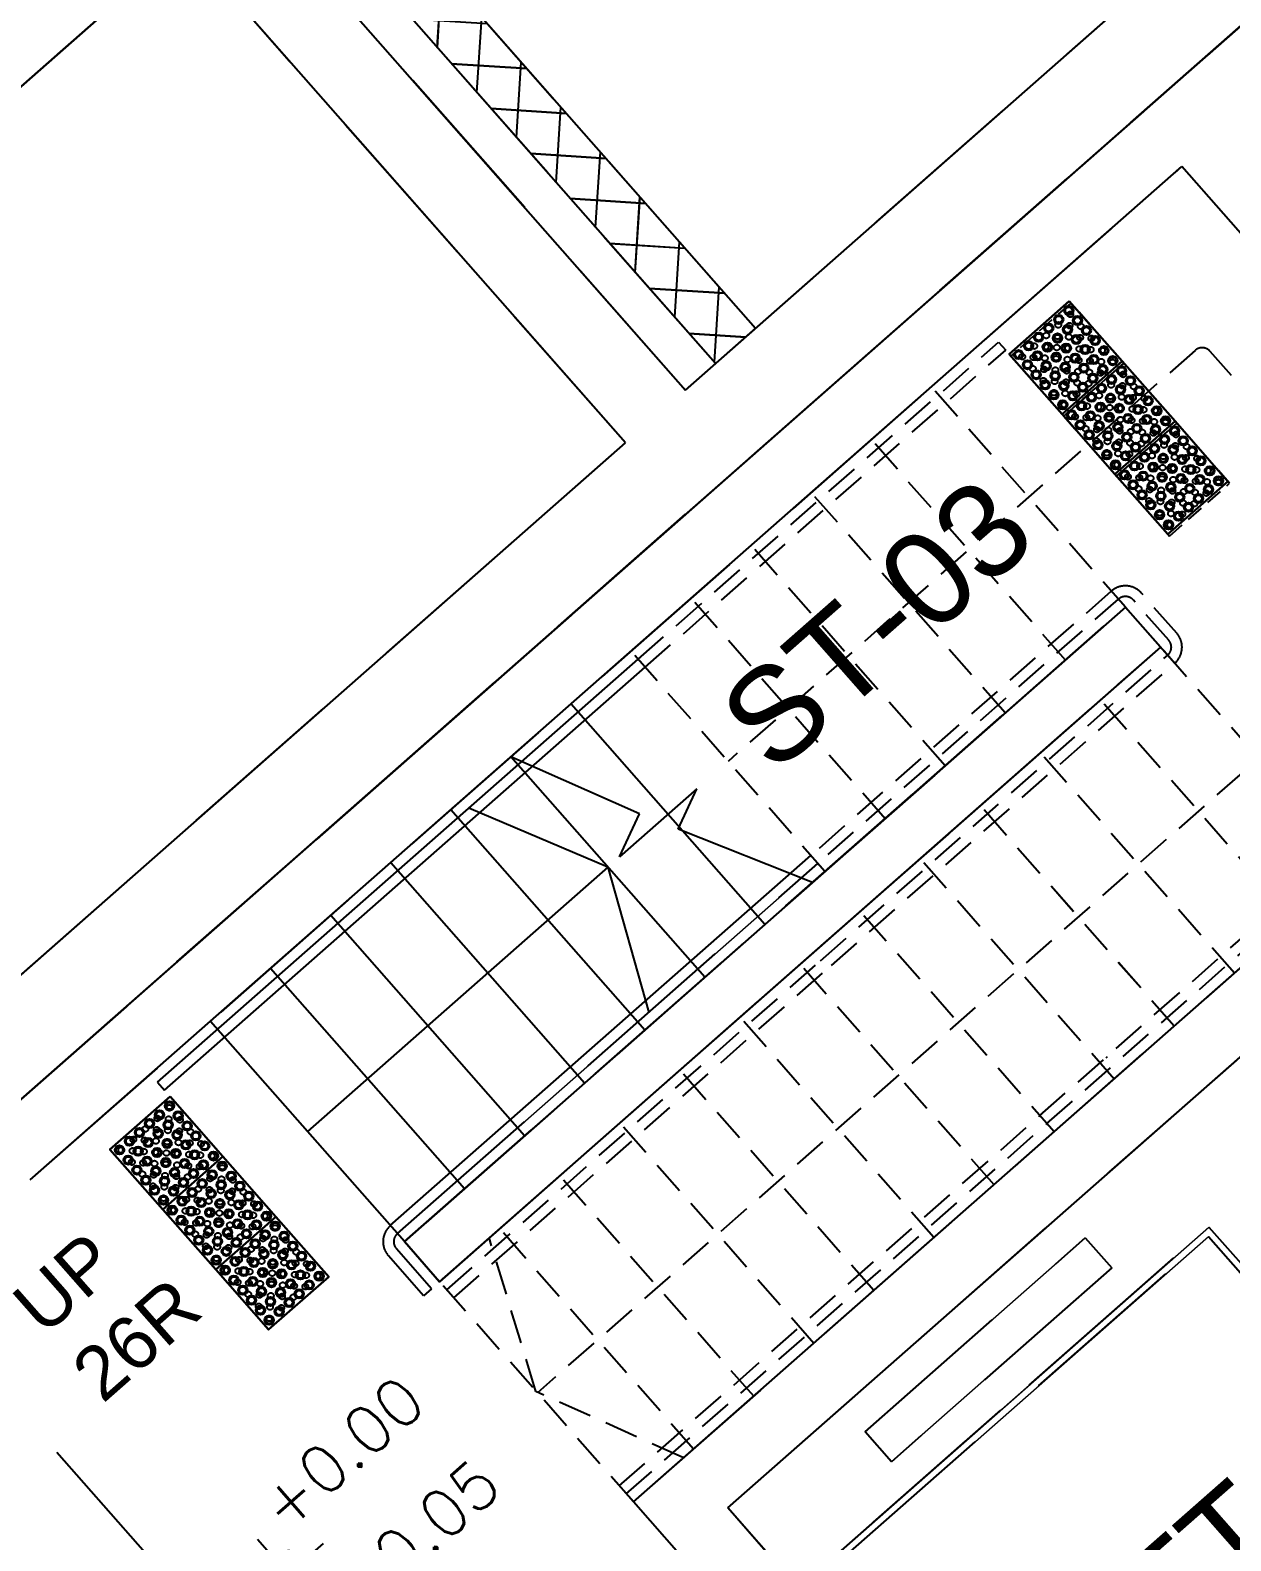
# Model space of a CAD drawing. Header units: millimetres. Extents: x 833946797 to 834440930, y 817746008 to 818399503.
# Drawn here: x 834323628 to 834328128, y 818005238 to 818010900 of the extents above; entities that cross this region are included whole.
import ezdxf

# ---------------------------------------------------------------- set-up
doc = ezdxf.new("R2010")
doc.units = ezdxf.units.MM
doc.header["$LTSCALE"] = 100
for name, pattern in [('DASHDOT2', [12.7, 6.35, -3.175, 0, -3.175]), ('Grid Line', [22.225, 12.7, -3.175, 3.175, -3.175]), ('Hidden', [9.525, 6.35, -3.175]), ('HIDDENX2', [19.05, 12.7, -6.35])]:
    doc.linetypes.add(name, pattern=pattern)
for name, color, linetype in [('+C-160', 160, 'Hidden'), ('000-Tactile-l', 8, 'Continuous'), ('3B50A-DLN-ARC-DWG-1002-P00-LB02$0$DLN660', 1, 'Continuous'), ('A-COLS', 3, 'Continuous'), ('DLN020__', 6, 'Continuous'), ('DLN0402_Room Number', 7, 'Continuous'), ('DLN0403__Room Name', 7, 'Continuous'), ('DLN040__', 3, 'Continuous'), ('DLN060__', 7, 'Continuous'), ('DLN240__', 1, 'Continuous'), ('DLN660', 1, 'Continuous'), ('DLN810__', 1, 'Continuous'), ('LEVEL', 7, 'Continuous'), ('MOE', 6, 'DASHDOT2')]:
    doc.layers.add(name, color=color, linetype=linetype)
doc.layers.add('000-helpline', color=30, linetype='Continuous', lineweight=30, plot=False)
for name, color, linetype, lineweight in [('A-EQPM', 6, 'Continuous', 9), ('A-GENM', 6, 'Continuous', 9), ('A-WALL', 7, 'Continuous', 9)]:
    doc.layers.add(name, color=color, linetype=linetype, lineweight=lineweight)
doc.styles.add('romans', font='romans.shx')
doc.styles.get("Standard").update_dxf_attribs({"font": 'swiss.ttf'})
doc.styles.add('Swis721tBT', font='swissl.ttf')
doc.dimstyles.new('INTDIM350', dxfattribs={"dimtxt": 350, "dimasz": 200, "dimexe": 100, "dimexo": 150, "dimgap": 100, "dimtad": 1, "dimdec": 0, "dimzin": 9, "dimdsep": 46, "dimtxsty": 'Swis721tBT', "dimblk": 'OPEN30', "dimcen": -125, "dimclrd": 256, "dimclre": 256, "dimclrt": 2, "dimaunit": 1, "dimadec": 1, "dimazin": 0, "dimtfac": 0.444444, "dimtdec": 0, "dimtix": 1, "dimtmove": 2, "dimatfit": 3, "dimldrblk": 'OPEN30', "dimfxl": 0, "dimtolj": 1, "dimlwd": -1, "dimlwe": -1, "dimarcsym": 0})

# ---------------------------------------------------------------- blocks, each defined once
blk = doc.blocks.new('*X5')
at = {"color": 0}
for p, q in [((45956, 42700), (46156, 42700)), ((45956, 42694), (46156, 42694)), ((45957, 42688), (46156, 42688)), ((45957, 42681), (46156, 42681)), ((45958, 42675), (46156, 42675)), ((45959, 42669), (46156, 42669)), ((45960, 42662), (46156, 42662)), ((45962, 42656), (46156, 42656)), ((45964, 42650), (46156, 42650)), ((45965, 42644), (46156, 42644)), ((45968, 42638), (46156, 42638)), ((45970, 42631), (46156, 42631)), ((45973, 42625), (46156, 42625)), ((45975, 42619), (46156, 42619)), ((45978, 42612), (46156, 42612)), ((45982, 42606), (46156, 42606)), ((45986, 42600), (46156, 42600)), ((45990, 42594), (46156, 42594)), ((45994, 42588), (46156, 42588)), ((45999, 42581), (46156, 42581)), ((46004, 42575), (46156, 42575)), ((46009, 42569), (46156, 42569)), ((46015, 42562), (46156, 42562)), ((46022, 42556), (46156, 42556)), ((46029, 42550), (46156, 42550)), ((46037, 42544), (46156, 42544)), ((46047, 42538), (46156, 42538)), ((46057, 42531), (46156, 42531)), ((46069, 42525), (46156, 42525)), ((46083, 42519), (46156, 42519)), ((46102, 42512), (46156, 42512)), ((46133, 42506), (46156, 42506))]:
    blk.add_line(p, q, dxfattribs=at)
blk = doc.blocks.new('*X4')
at = {"color": 0}
for p, q in [((46156, 42900), (46200, 42900)), ((46156, 42894), (46222, 42894)), ((46156, 42888), (46238, 42888)), ((46156, 42881), (46250, 42881)), ((46156, 42875), (46261, 42875)), ((46156, 42869), (46271, 42869)), ((46156, 42862), (46279, 42862)), ((46156, 42856), (46287, 42856)), ((46156, 42850), (46294, 42850)), ((46156, 42844), (46300, 42844)), ((46156, 42838), (46306, 42838)), ((46156, 42831), (46311, 42831)), ((46156, 42825), (46316, 42825)), ((46156, 42819), (46320, 42819)), ((46156, 42812), (46324, 42812)), ((46156, 42806), (46328, 42806)), ((46156, 42800), (46332, 42800)), ((46156, 42794), (46335, 42794)), ((46156, 42788), (46338, 42788)), ((46156, 42781), (46341, 42781)), ((46156, 42775), (46343, 42775)), ((46156, 42769), (46345, 42769)), ((46156, 42762), (46347, 42762)), ((46156, 42756), (46349, 42756)), ((46156, 42750), (46351, 42750)), ((46156, 42744), (46352, 42744)), ((46156, 42738), (46353, 42738)), ((46156, 42731), (46354, 42731)), ((46156, 42725), (46355, 42725)), ((46156, 42719), (46355, 42719)), ((46156, 42712), (46356, 42712)), ((46156, 42706), (46356, 42706))]:
    blk.add_line(p, q, dxfattribs=at)
blk = doc.blocks.new('ELFIN')
at = {"layer": 'LEVEL'}
for p, q in [((0, 0.5), (0, 0)), ((0, 0), (-0.5, 0)), ((0, 0), (0, -0.5)), ((0.5, 0), (0, 0))]:
    blk.add_line(p, q, dxfattribs=at)
for start, end in [(90, 180), (0, 90), (180, 270), (270, 0)]:
    blk.add_arc((0, 0), 0.25, start, end, dxfattribs=at)
at = {"layer": 'LEVEL', "xscale": 0.00125, "yscale": 0.00125, "zscale": 0.00125}
for name in ['*X4', '*X5']:
    blk.add_blockref(name, (-57.695, -53.381), dxfattribs=at)
at = {"layer": 'LEVEL', "style": 'romans'}
blk.add_attdef('ELFIN', (0.254, 0.347), '', height=0.5, dxfattribs=at)
blk = doc.blocks.new('ELEX')
at = {"layer": 'LEVEL'}
for p, q in [((0, 0.5), (0, -0.5)), ((0.5, 0), (-0.5, 0))]:
    blk.add_line(p, q, dxfattribs=at)
blk.add_circle((0, 0), 0.25, dxfattribs=at)
at = {"layer": 'LEVEL', "style": 'romans'}
blk.add_attdef('ELEX', (0.257, 0.354), '', height=0.5, dxfattribs=at)
blk = doc.blocks.new('A$C456E18C3')
at = {"layer": 'A-EQPM'}
for p, q in [((11.8, -650, 0), (11.8, 650, 0)), ((58.8, -650, 0), (58.8, 650, 0)), ((30.3, 51, -0.1), (30.3, 600, 0)), ((77.3, 51, -0.1), (77.3, 600, 0))]:
    blk.add_line(p, q, dxfattribs=at)
at = {"layer": 'A-GENM'}
for p, q in [((148.8, 650, 0), (148.8, 925, -0.1)), ((148.8, 925, -0.1), (1998.8, 925, -0.1)), ((1998.8, 925, -0.1), (1998.8, -925, -0.1)), ((173.8, -900, -0.1), (173.8, 900, -0.1)), ((173.8, 900, -0.1), (1973.8, 900, -0.1)), ((1973.8, 900, -0.1), (1973.8, -900, -0.1)), ((1998.8, 750, -0.1), (1998.8, -750, -0.1)), ((48.8, 650, 0), (11.8, 650, 0)), ((48.8, 650, 0), (48.8, 1, -0.1)), ((95.8, 650, 0), (58.8, 650, 0)), ((95.8, 650, 0), (95.8, 1, -0.1)), ((148.8, 675, 0), (105.8, 675, 0)), ((105.8, 675, 0), (105.8, 650, 0)), ((173.8, 650, 0), (105.8, 650, 0)), ((105.8, -650, 0), (105.8, 650, 0)), ((48.8, 600, 0), (11.8, 600, 0)), ((95.8, 600, 0), (58.8, 600, 0)), ((48.8, 51, -0.1), (11.8, 51, -0.1)), ((48.8, 1, -0.1), (11.8, 1, -0.1)), ((95.8, 51, -0.1), (58.8, 51, -0.1)), ((95.8, 1, -0.1), (58.8, 1, -0.1)), ((48.8, -1, -0.1), (11.8, -1, -0.1)), ((48.8, -51, -0.1), (11.8, -51, -0.1)), ((30.3, -600, 0), (30.3, -51, -0.1)), ((48.8, -1, -0.1), (48.8, -650, 0)), ((95.8, -1, -0.1), (58.8, -1, -0.1)), ((95.8, -51, -0.1), (58.8, -51, -0.1)), ((77.3, -600, 0), (77.3, -51, -0.1)), ((95.8, -1, -0.1), (95.8, -650, 0)), ((48.8, -600, 0), (11.8, -600, 0)), ((95.8, -600, 0), (58.8, -600, 0)), ((48.8, -650, 0), (11.8, -650, 0)), ((95.8, -650, 0), (58.8, -650, 0)), ((173.8, -650, 0), (105.8, -650, 0)), ((105.8, -650, 0), (105.8, -675, 0)), ((148.8, -675, 0), (105.8, -675, 0)), ((148.8, -925, -0.1), (148.8, -650, 0)), ((1973.8, -900, -0.1), (173.8, -900, -0.1)), ((1998.8, -925, -0.1), (148.8, -925, -0.1))]:
    blk.add_line(p, q, dxfattribs=at)
blk.add_lwpolyline([(2124.4, 550), (2274.4, 550), (2274.4, -550), (2124.4, -550)], close=True, dxfattribs=at)
at = {"layer": 'A-WALL', "color": 1}
blk.add_line((0, 650, 0), (0, -650, 0), dxfattribs=at)
blk = doc.blocks.new('3B50A-DLN-ARC-DWG-1002-P00-LB02$0$DLN_Parking - Parking - 2500 x 5000 _WL_-V2-Car Park_B2_F')
at = {"layer": '3B50A-DLN-ARC-DWG-1002-P00-LB02$0$DLN660'}
for p, q in [((2500, 0), (0, 0)), ((0, 0), (0, -5000)), ((2500, -5000), (2500, 0)), ((0, -5000), (2500, -5000))]:
    blk.add_line(p, q, dxfattribs=at)
blk = doc.blocks.new('_Open30')
at = {"color": 0, "linetype": 'ByBlock', "lineweight": -2}
for p, q in [((-1, 0.268), (0, 0)), ((0, 0), (-1, -0.268)), ((0, 0), (-1, 0))]:
    blk.add_line(p, q, dxfattribs=at)
blk = doc.blocks.new('*D107')
at = {"layer": 'Defpoints', "color": 0, "ltscale": 1.5}
for p in [(834325278.6, 818028024.6), (834325278.6, 818028024.6), (834324874.8, 818026242.4), (834327141.4, 818023699.8), (834311334, 818004629.2)]:
    blk.add_point(p, dxfattribs=at)
at = {"layer": 'MOE', "linetype": 'Continuous', "ltscale": 1.5}
blk.add_arc((834325278.6, 818028024.6), 1827.4, 245.4774, 287.0296, dxfattribs=at)
at = {"layer": 'MOE', "ltscale": 1.5, "xscale": 200, "yscale": 200, "zscale": 200}
for p, rotation in [((834324342.9, 818026454.9), 152.3404458036326), ((834326001.5, 818026346.3), 20.16653677704103)]:
    blk.add_blockref('_Open30', p, dxfattribs=dict(at, rotation=rotation))
at = {"layer": 'MOE', "color": 2, "ltscale": 1.5, "insert": (834325177.4, 818026480.4), "char_height": 350, "attachment_point": 5, "rotation": 356.2535, "style": 'Swis721tBT'}
blk.add_mtext('\\A1;{\\C1;>30%%D}', dxfattribs=at)
blk = doc.blocks.new('hazard warning tactile')
at = {"layer": '000-helpline', "ltscale": 0.015}
blk.add_lwpolyline([(0, 0), (225.2, 198.2), (423.4, -27), (198.2, -225.2)], close=True, dxfattribs=at)
at = {"layer": '000-Tactile-l', "ltscale": 0.015}
for centre, radius in [((223, 162.9), 17.5), ((223, 162.9), 12.5), ((147.9, 96.8), 17.5), ((185.4, 129.9), 17.5), ((185.4, 129.9), 12.5), ((256, 125.4), 17.5), ((256, 125.4), 12.5), ((110.4, 63.8), 17.5), ((110.4, 63.8), 12.5), ((147.9, 96.8), 12.5), ((180.9, 59.3), 17.5), ((180.9, 59.3), 12.5), ((218.5, 92.3), 17.5), ((218.5, 92.3), 12.5), ((251.5, 54.8), 17.5), ((251.5, 54.8), 12.5), ((289, 87.8), 17.5), ((289, 87.8), 12.5), ((322.1, 50.3), 17.5), ((322.1, 50.3), 12.5), ((35.3, -2.3), 17.5), ((35.3, -2.3), 12.5), ((72.8, 30.8), 17.5), ((72.8, 30.8), 12.5), ((105.9, -6.8), 17.5), ((105.9, -6.8), 12.5), ((143.4, 26.3), 17.5), ((143.4, 26.3), 12.5), ((176.4, -11.3), 17.5), ((176.4, -11.3), 12.5), ((214, 21.8), 17.5), ((214, 21.8), 12.5), ((247, -15.8), 17.5), ((284.5, 17.3), 17.5), ((284.5, 17.3), 12.5), ((355.1, 12.8), 17.5), ((355.1, 12.8), 12.5), ((68.3, -39.8), 17.5), ((68.3, -39.8), 12.5), ((138.9, -44.3), 17.5), ((138.9, -44.3), 12.5), ((209.5, -48.8), 17.5), ((209.5, -48.8), 12.5), ((247, -15.8), 12.5), ((280, -53.3), 17.5), ((280, -53.3), 12.5), ((317.6, -20.3), 17.5), ((317.6, -20.3), 12.5), ((350.6, -57.8), 17.5), ((350.6, -57.8), 12.5), ((388.1, -24.8), 17.5), ((388.1, -24.8), 12.5), ((101.4, -77.3), 17.5), ((101.4, -77.3), 12.5), ((134.4, -114.9), 17.5), ((134.4, -114.9), 12.5), ((171.9, -81.8), 17.5), ((171.9, -81.8), 12.5), ((205, -119.4), 17.5), ((205, -119.4), 12.5), ((242.5, -86.3), 17.5), ((242.5, -86.3), 12.5), ((275.5, -123.9), 17.5), ((275.5, -123.9), 12.5), ((313.1, -90.8), 17.5), ((313.1, -90.8), 12.5), ((167.4, -152.4), 17.5), ((167.4, -152.4), 12.5), ((238, -156.9), 17.5), ((238, -156.9), 12.5), ((200.4, -189.9), 17.5), ((200.4, -189.9), 12.5)]:
    blk.add_circle(centre, radius, dxfattribs=at)
blk = doc.blocks.new('A$C029C5A43')
at = {"layer": '+C-160'}
for p, q in [((73421, 72365.7), (73421, 79865.7)), ((73621.2, 79865.7), (73621.2, 72365.7)), ((67971, 74865.7), (72971, 74865.7)), ((72971, 74865.7), (67971, 74865.7)), ((72971, 72365.7), (72971, 74865.7)), ((73271, 74865.7), (73271, 72365.7)), ((73421, 73944.2), (73621.2, 74144.4)), ((73421, 73719.6), (73621.2, 73919.9)), ((73621.2, 73663), (73421, 73863.3)), ((73421, 73495.1), (73621.2, 73695.4)), ((73621.2, 73438.5), (73421, 73638.8)), ((73421, 73270.6), (73621.2, 73470.9)), ((73621.2, 73214), (73421, 73414.3)), ((73421, 73046.1), (73621.2, 73246.4)), ((73621.2, 72989.5), (73421, 73189.8)), ((73421, 72821.6), (73621.2, 73021.9)), ((73621.2, 72765), (73421, 72965.3)), ((73421, 72597.1), (73621.2, 72797.4)), ((73621.2, 72540.5), (73421, 72740.8)), ((73421, 72372.6), (73621.2, 72572.9)), ((73571.5, 72365.7), (73421, 72516.3)), ((67971, 72365.7), (72971, 72365.7)), ((73271, 72365.7), (78271, 72365.7)), ((73621.2, 72365.7), (73421, 72365.7)), ((69471, 72015.3, -0.1), (76471, 72015.3, -0.1)), ((69471, 72015.3, -0.1), (76471, 72015.3, -0.1)), ((69471, 72015.3, -0.1), (76471, 72015.3, -0.1)), ((69471, 71765.3, -0.1), (75221, 71765.3, 0)), ((75221, 69365.4, -0.1), (75221, 71765.3, 0)), ((69771, 71354), (69771, 71654)), ((69771, 71654), (70071, 71654)), ((70071, 71654), (70071, 71354)), ((69771, 71054), (69771, 71354)), ((69771, 71354), (70071, 71354)), ((70071, 71354), (69771, 71354)), ((70071, 71354), (70071, 71054)), ((70071, 71054), (69771, 71054)), ((69771, 70754), (69771, 71054)), ((69771, 71054), (70071, 71054)), ((70071, 71054), (70071, 70754)), ((70071, 70754), (69771, 70754)), ((70371, 70705.4, -0.2), (72471, 70705.4, -0.2)), ((70371, 70665.4, -0.1), (73971, 70665.4, -0.2)), ((73971, 70665.2, -0.5), (70371, 70665.2, -0.5)), ((70371, 70665.2, -0.5), (70371, 70465.3, -0.5)), ((73971, 70465.3, -0.5), (73971, 70665.2, -0.5)), ((70371, 70465.3, -0.5), (73971, 70465.3, -0.5)), ((70371, 66465.3, -0.1), (70371, 69365.5, -0.1)), ((70371, 69365.3, -0.1), (75221, 69365.4, -0.1)), ((70621, 69115.3, 0), (75221, 69115.3, 0)), ((70621, 66715.3, -0.1), (70621, 69115.3, -0.1)), ((71196, 68839.7, 0), (71196, 68989.7, 0)), ((71196, 68989.7, 0), (72296, 68989.7, 0)), ((72296, 68989.7, 0), (72296, 68839.7, 0)), ((72296, 68839.7, 0), (71196, 68839.7, 0)), ((70821, 68714.1, -0.1), (72671, 68714.1, -0.1)), ((70846, 68689.1, -0.1), (72646, 68689.1, -0.1)), ((70996, 68714.1, -0.1), (72496, 68714.1, -0.1)), ((72646, 68689.1, -0.1), (72646, 66889.1, -0.1)), ((72671, 68714.1, -0.1), (72671, 66864.1, -0.1))]:
    blk.add_line(p, q, dxfattribs=at)
at = {"layer": '+C-160', "linetype": 'Hidden'}
for p, q in [((69471, 72015.7), (76471, 72015.7)), ((72721, 70665.4, -0.2), (73661, 70665.3, -0.2)), ((72806.2, 70465.3, -0.2), (73971, 70465.3, -0.2))]:
    blk.add_line(p, q, dxfattribs=at)
at = {"layer": '+C-160', "linetype": 'Hidden', "ltscale": 0.1}
for p, q in [((74571, 71656), (74271, 71656)), ((74271, 71656), (74271, 71356)), ((74571, 71356), (74571, 71656)), ((74271, 71356), (74571, 71356)), ((74571, 71356), (74271, 71356)), ((74271, 71356), (74271, 71056)), ((74571, 71056), (74571, 71356)), ((74271, 71056), (74571, 71056)), ((74571, 71056), (74271, 71056)), ((74271, 71056), (74271, 70756)), ((74571, 70756), (74571, 71056)), ((74271, 70756), (74571, 70756))]:
    blk.add_line(p, q, dxfattribs=at)
at = {"layer": '+C-160'}
for centre in [(69801, 71624), (69861, 71624), (69921, 71624), (69981, 71624), (70041, 71624), (74301, 71626), (74361, 71626), (74421, 71626), (74481, 71626), (74541, 71626), (69831, 71594), (69891, 71594), (69951, 71594), (70011, 71594), (74301, 71566), (74331, 71596), (74361, 71566), (74391, 71596), (74421, 71566), (74451, 71596), (74481, 71566), (74511, 71596), (74541, 71566), (69801, 71564), (69831, 71534), (69861, 71564), (69891, 71534), (69921, 71564), (69951, 71534), (69981, 71564), (70011, 71534), (70041, 71564), (74331, 71536), (74391, 71536), (74451, 71536), (74511, 71536), (69801, 71504), (69831, 71474), (69861, 71504), (69891, 71474), (69921, 71504), (69951, 71474), (69981, 71504), (70011, 71474), (70041, 71504), (74301, 71506), (74331, 71476), (74361, 71506), (74391, 71476), (74421, 71506), (74451, 71476), (74481, 71506), (74511, 71476), (74541, 71506), (69801, 71444), (69831, 71414), (69861, 71444), (69891, 71414), (69921, 71444), (69951, 71414), (69981, 71444), (70011, 71414), (70041, 71444), (74301, 71446), (74331, 71416), (74361, 71446), (74391, 71416), (74421, 71446), (74451, 71416), (74481, 71446), (74511, 71416), (74541, 71446), (69801, 71384), (69861, 71384), (69921, 71384), (69981, 71384), (70041, 71384), (74301, 71386), (74361, 71386), (74421, 71386), (74481, 71386), (74541, 71386), (69801, 71324), (69831, 71294), (69861, 71324), (69891, 71294), (69921, 71324), (69951, 71294), (69981, 71324), (70011, 71294), (70041, 71324), (74301, 71326), (74331, 71296), (74361, 71326), (74391, 71296), (74421, 71326), (74451, 71296), (74481, 71326), (74511, 71296), (74541, 71326), (69801, 71264), (69831, 71234), (69861, 71264), (69891, 71234), (69921, 71264), (69951, 71234), (69981, 71264), (70011, 71234), (70041, 71264), (74301, 71266), (74331, 71236), (74361, 71266), (74391, 71236), (74421, 71266), (74451, 71236), (74481, 71266), (74511, 71236), (74541, 71266), (69801, 71204), (69831, 71174), (69861, 71204), (69891, 71174), (69921, 71204), (69951, 71174), (69981, 71204), (70011, 71174), (70041, 71204), (74301, 71206), (74331, 71176), (74361, 71206), (74391, 71176), (74421, 71206), (74451, 71176), (74481, 71206), (74511, 71176), (74541, 71206), (69801, 71144), (69831, 71114), (69861, 71144), (69891, 71114), (69921, 71144), (69951, 71114), (69981, 71144), (70011, 71114), (70041, 71144), (74301, 71146), (74331, 71116), (74361, 71146), (74391, 71116), (74421, 71146), (74451, 71116), (74481, 71146), (74511, 71116), (74541, 71146), (69801, 71084), (69861, 71084), (69921, 71084), (69981, 71084), (70041, 71084), (74301, 71086), (74361, 71086), (74421, 71086), (74481, 71086), (74541, 71086), (69801, 71024), (69861, 71024), (69921, 71024), (69981, 71024), (70041, 71024), (74301, 71026), (74361, 71026), (74421, 71026), (74481, 71026), (74541, 71026), (69801, 70964), (69831, 70994), (69861, 70964), (69891, 70994), (69921, 70964), (69951, 70994), (69981, 70964), (70011, 70994), (70041, 70964), (74301, 70966), (74331, 70996), (74361, 70966), (74391, 70996), (74421, 70966), (74451, 70996), (74481, 70966), (74511, 70996), (74541, 70966), (69801, 70904), (69831, 70934), (69861, 70904), (69891, 70934), (69921, 70904), (69951, 70934), (69981, 70904), (70011, 70934), (70041, 70904), (74301, 70906), (74331, 70936), (74361, 70906), (74391, 70936), (74421, 70906), (74451, 70936), (74481, 70906), (74511, 70936), (74541, 70906), (69801, 70844), (69831, 70874), (69861, 70844), (69891, 70874), (69921, 70844), (69951, 70874), (69981, 70844), (70011, 70874), (70041, 70844), (74301, 70846), (74331, 70876), (74361, 70846), (74391, 70876), (74421, 70846), (74451, 70876), (74481, 70846), (74511, 70876), (74541, 70846), (69801, 70784), (69831, 70814), (69861, 70784), (69891, 70814), (69921, 70784), (69951, 70814), (69981, 70784), (70011, 70814), (70041, 70784), (74301, 70786), (74331, 70816), (74361, 70786), (74391, 70816), (74421, 70786), (74451, 70816), (74481, 70786), (74511, 70816), (74541, 70786)]:
    blk.add_circle(centre, 11, dxfattribs=at)

msp = doc.modelspace()

# ---------------------------------------------------------------- hatches: boundary and pattern name
at = {"layer": 'A-WALL'}
h = msp.add_hatch(dxfattribs=at)
h.set_pattern_fill('ANSI31', scale=50)
h.set_pattern_definition([(86.350195828, (-1e-07, 1e-07), (-158.428018635, 10.105711821), [])])
edge = h.paths.add_edge_path()
edge.add_line((834373398.9, 817975260.5), (834373587.8, 817975426.8))
edge.add_line((834373587.8, 817975426.8), (834373233.3, 817980498))
edge.add_line((834373233.3, 817980498), (834338943.8, 818019460))
edge.add_arc((834332615.6, 818013879.7), 8437.1, 41.40656, 102.76311)
edge.add_line((834330751.7, 818022108.4), (834321993.3, 818032060.3))
edge.add_line((834321993.3, 818032060.3), (834277327.5, 817992751.1))
edge.add_line((834277327.5, 817992751.1), (834277459.6, 817992600.9))
edge.add_line((834277459.6, 817992600.9), (834321975.3, 818031778))
edge.add_line((834321975.3, 818031778), (834330680.7, 818021886.4))
edge.add_arc((834332615.6, 818013879.7), 8237.1, 41.40793, 103.58613, ccw=False)
edge.add_line((834338793.6, 818019327.9), (834373038.5, 817980416.6))
edge.add_line((834373038.5, 817980416.6), (834373398.9, 817975260.5))
at = {"layer": 'DLN060__'}
h = msp.add_hatch(dxfattribs=at)
h.set_pattern_fill('EARTH', color=251, scale=150, angle=45)
h.set_pattern_definition([(86.35019583, (1453154.1, 238293.2), (-889.9338409, 1011.2023827), [952.5, -952.5]), (86.35019583, (1452797.6, 238315.9), (-889.9338409, 1011.2023827), [952.5, -952.5]), (86.35019583, (1452441.2, 238338.6), (-889.9338409, 1011.2023827), [952.5, -952.5]), (176.35019583, (1452329.9, 238465), (-1011.2023827, -889.9338409), [952.5, -952.5]), (176.35019583, (1452352.65, 238821.5), (-1011.2023827, -889.9338409), [952.5, -952.5]), (176.35019583, (1452375.4, 239178), (-1011.2023827, -889.9338409), [952.5, -952.5])])
edge = h.paths.add_edge_path()
edge.add_line((834303001.7, 817954269.4), (834304578.4, 817955656.4))
edge.add_line((834304578.4, 817955656.4), (834331037.8, 817925591.5))
edge.add_line((834331037.8, 817925591.5), (834375206.5, 817964463.2))
edge.add_line((834375206.5, 817964463.2), (834374060.9, 817980844.8))
edge.add_line((834374060.9, 817980844.8), (834339581.5, 818020021.9))
edge.add_arc((834332615.9, 818013881.7), 9285.6, 41.39677, 99.60462)
edge.add_line((834331066.6, 818023037.1), (834322069.8, 818033259.9))
edge.add_line((834322069.8, 818033259.9), (834273725.6, 817990713.5))
edge.add_line((834273725.6, 817990713.5), (834304578.4, 817955656.4))
edge.add_line((834304578.4, 817955656.4), (834303001.7, 817954269.4))
edge.add_line((834303001.7, 817954269.4), (834270761.5, 817990902.8))
edge.add_line((834270761.5, 817990902.8), (834322258.6, 818036224.1))
edge.add_line((834322258.6, 818036224.1), (834331970.3, 818025189))
edge.add_arc((834332622.3, 818013717.3), 11490.2, 42.02614, 93.25305, ccw=False)
edge.add_line((834341157.7, 818021409.6), (834375550.8, 817982329.9))
edge.add_line((834375550.8, 817982329.9), (834377279, 817963489.7))
edge.add_line((834377279, 817963489.7), (834330848.8, 817922627.7))
edge.add_line((834330848.8, 817922627.7), (834303001.7, 817954269.4))
at = {"layer": 'DLN810__'}
h = msp.add_hatch(dxfattribs=at)
h.set_pattern_fill('ANSI37', color=256, scale=50)
h.set_pattern_definition([(86.3502, (834319897.64, 817945893.62), (-158.42802, 10.1057), []), (176.3502, (834319897.64, 817945893.62), (-10.1057, -158.42802), [])])
h.paths.add_polyline_path([(834321241.5, 818015280.6), (834321391.8, 818015412.9), (834326346.8, 818009782.8), (834326196.4, 818009650.5)])

# ---------------------------------------------------------------- linework, layer by layer
at = {"layer": 'A-COLS'}
for p, q in [((834323462.7, 818006777.8, -0.1), (834328717.5, 818011402.5, -0.1)), ((834323627.9, 818006590.2, -0.1), (834327944.3, 818010388.9, 0)), ((834329529.8, 818008587.4, -0.1), (834327944.3, 818010389, 0)), ((834325889.1, 818005383.1, -0.1), (834329529.8, 818008587.4, -0.1)), ((834326241.9, 818005360.6, 0), (834329695.1, 818008399.6, 0)), ((834327805, 818003206.1, -0.1), (834325888.9, 818005383.3, -0.1)), ((834327827.5, 818003559, -0.1), (834326241.9, 818005360.6, -0.1))]:
    msp.add_line(p, q, dxfattribs=at)
at = {"layer": 'A-COLS', "elevation": -0.5}
msp.add_lwpolyline([(834327732.8, 818008737.3), (834325030.3, 818006359), (834325162.3, 818006208.9), (834327864.8, 818008587.2)], close=True, dxfattribs=at)
at = {"layer": 'A-WALL'}
msp.add_line((834323462.7, 818006777.8, -0.1), (834328717.5, 818011402.5, -0.1), dxfattribs=at)
msp.add_line((834323462.7, 818006777.8, -0.1), (834328717.5, 818011402.5, -0.1), dxfattribs=at)
at = {"layer": 'A-WALL', "color": 1}
for p, q in [((834325030.2, 818006359.1, -0.1), (834327732.7, 818008737.4, -0.2)), ((834325003.8, 818006389.1, -0.2), (834326580.2, 818007776.5, -0.2))]:
    msp.add_line(p, q, dxfattribs=at)
at = {"layer": 'A-WALL', "color": 1, "linetype": 'Hidden'}
for p, q in [((834326990.5, 818007817.7, -0.2), (834327864.8, 818008587.2, -0.2)), ((834326794.3, 818007911.6, -0.2), (834327500, 818008532.6, -0.2))]:
    msp.add_line(p, q, dxfattribs=at)
at = {"layer": 'DLN020__', "linetype": 'Grid Line'}
for p, q in [((834367147.4, 817956232.2), (834299594.3, 818032990.6)), ((834344007.6, 818024858.9), (834274669.7, 817963836.3))]:
    msp.add_line(p, q, dxfattribs=at)
at = {"layer": 'DLN0402_Room Number'}
msp.add_line((834325889.1, 818005383.1, -0.1), (834325888.9, 818005383.3, -0.1), dxfattribs=at)
at = {"layer": 'DLN240__', "linetype": 'HIDDENX2', "ltscale": 0.1}
for p, q in [((834325906.3, 818008542.2, -0.2), (834327257.6, 818009731.4, -0.2)), ((834325932.8, 818008512.1, -0.2), (834327284, 818009701.3, -0.2)), ((834327993.9, 818009700, -0.2), (834326243.3, 818008159.3, -0.2)), ((834328885.5, 818008747.4, -0.2), (834328050.4, 818009696.4, -0.2)), ((834327732.7, 818008737.4, -0.2), (834327005.9, 818009563.2, -0.2)), ((834327732.7, 818008737.4, -0.2), (834327005.9, 818009563.2, -0.2)), ((834327732.7, 818008737.4, -0.2), (834327005.9, 818009563.2, -0.2)), ((834327732.7, 818008737.4, -0.2), (834327005.9, 818009563.2, -0.2)), ((834327507.5, 818008539.2, -0.2), (834326780.7, 818009365, -0.2)), ((834327507.5, 818008539.2, -0.2), (834326780.7, 818009365, -0.2)), ((834327282.2, 818008341, -0.2), (834326555.5, 818009166.8, -0.2)), ((834327282.2, 818008341, -0.2), (834326555.5, 818009166.8, -0.2)), ((834327057, 818008142.8, -0.2), (834326330.3, 818008968.6, -0.2)), ((834327057, 818008142.8, -0.2), (834326330.3, 818008968.6, -0.2)), ((834326831.8, 818007944.6, -0.2), (834326105.1, 818008770.4, -0.2)), ((834326831.8, 818007944.6, -0.2), (834326105.1, 818008770.4, -0.2)), ((834326585.6, 818007834.5, -0.2), (834327679.8, 818008797.5, -0.2)), ((834326618, 818007809.7, -0.2), (834327706.2, 818008767.5, -0.2)), ((834327924.8, 818008640.1, -0.2), (834327792.7, 818008790.3, -0.2)), ((834328886, 818008746.9, -0.2), (834325528.9, 818005792.4, -0.2)), ((834327894.8, 818008613.7, -0.2), (834327762.7, 818008763.9, -0.2)), ((834326606.6, 818007746.4, -0.2), (834325879.9, 818008572.2, -0.2)), ((834326606.6, 818007746.4, -0.2), (834325879.9, 818008572.2, -0.2)), ((834326590.2, 818007412.2, -0.2), (834327891.2, 818008557.3, -0.2)), ((834328591.5, 818007761.6, -0.2), (834327864.7, 818008587.3, -0.2)), ((834328591.5, 818007761.6, -0.2), (834327864.7, 818008587.3, -0.2)), ((834328591.5, 818007761.6, -0.2), (834327864.7, 818008587.3, -0.2)), ((834328591.5, 818007761.6, -0.2), (834327864.7, 818008587.3, -0.2)), ((834326630.5, 818007394.4, -0.2), (834327917.7, 818008527.2, -0.2)), ((834328366.3, 818007563.4, -0.2), (834327639.5, 818008389.1, -0.2)), ((834328366.3, 818007563.4, -0.2), (834327639.5, 818008389.1, -0.2)), ((834328141.1, 818007365.2, -0.2), (834327414.3, 818008191, -0.2)), ((834328141.1, 818007365.2, -0.2), (834327414.3, 818008191, -0.2)), ((834327915.8, 818007167, -0.2), (834327189.1, 818007992.8, -0.2)), ((834327915.8, 818007167, -0.2), (834327189.1, 818007992.8, -0.2)), ((834327915.8, 818007167, -0.2), (834327189.1, 818007992.8, -0.2)), ((834327915.8, 818007167, -0.2), (834327189.1, 818007992.8, -0.2)), ((834327915.9, 818007166.9, -0.2), (834327189.2, 818007992.7, -0.2)), ((834327915.9, 818007166.9, -0.2), (834327189.2, 818007992.7, -0.2)), ((834327915.9, 818007166.9, -0.2), (834327189.2, 818007992.7, -0.2)), ((834327915.9, 818007166.9, -0.2), (834327189.2, 818007992.7, -0.2)), ((834327412, 818006831.3, 1.8), (834328763.2, 818008020.5, -0.2)), ((834327438.4, 818006801.3, -0.1), (834328789.6, 818007990.5, 1)), ((834327690.7, 818006968.7, -0.1), (834326963.9, 818007794.6, -0.2)), ((834327465.5, 818006770.5, -0.2), (834326738.8, 818007596.3, -0.2)), ((834327465.5, 818006770.5, -0.2), (834326738.8, 818007596.3, -0.2)), ((834325188.8, 818006178.8, -0.2), (834326590.2, 818007412.2, -0.2)), ((834325215.2, 818006148.8, -0.1), (834326630.5, 818007394.4, -0.2)), ((834327240.3, 818006572.3, -0.2), (834326513.6, 818007398.1, -0.2)), ((834327240.3, 818006572.3, -0.2), (834326513.6, 818007398.1, -0.2)), ((834327240.3, 818006572.3, -0.2), (834326513.6, 818007398.1, -0.2)), ((834327240.3, 818006572.3, -0.2), (834326513.6, 818007398.1, -0.2)), ((834327240.3, 818006572.3, -0.2), (834326513.6, 818007398.1, -0.2)), ((834327240.3, 818006572.3, -0.2), (834326513.6, 818007398.1, -0.2)), ((834327240.3, 818006572.3, -0.2), (834326513.6, 818007398.1, -0.2)), ((834327240.3, 818006572.3, -0.2), (834326513.6, 818007398.1, -0.2)), ((834327015.1, 818006374.1, -0.2), (834326288.4, 818007199.9, -0.2)), ((834327015.1, 818006374.1, -0.2), (834326288.4, 818007199.9, -0.2)), ((834326789.9, 818006175.9, -0.2), (834326063.2, 818007001.7, -0.2)), ((834326789.9, 818006175.9, -0.2), (834326063.2, 818007001.7, -0.2)), ((834325835.6, 818005443.9, 4.5), (834327412, 818006831.3, 1.8)), ((834326564.7, 818005977.7, -0.2), (834325838, 818006803.5, -0.2)), ((834326564.7, 818005977.7, -0.2), (834325838, 818006803.5, -0.2)), ((834326564.7, 818005977.7, -0.2), (834325838, 818006803.5, -0.2)), ((834326564.7, 818005977.7, -0.2), (834325838, 818006803.5, -0.2)), ((834326564.7, 818005977.7, -0.2), (834325838, 818006803.5, -0.2)), ((834326564.7, 818005977.7, -0.2), (834325838, 818006803.5, -0.2)), ((834326564.7, 818005977.7, -0.2), (834325838, 818006803.5, -0.2)), ((834326564.7, 818005977.7, -0.2), (834325838, 818006803.5, -0.2)), ((834325862, 818005413.9, -0.2), (834327438.4, 818006801.3, 2.4)), ((834326339.5, 818005779.5, -0.2), (834325612.8, 818006605.3, -0.2)), ((834326339.5, 818005779.5, -0.2), (834325612.8, 818006605.3, -0.2)), ((834326114.3, 818005581.3, -0.2), (834325387.6, 818006407.1, -0.2)), ((834326114.3, 818005581.3, -0.2), (834325387.6, 818006407.1, -0.2)), ((834325889.1, 818005383.1, -0.2), (834325162.4, 818006208.9, -0.2)), ((834325889.1, 818005383.1, -0.2), (834325162.4, 818006208.9, -0.2)), ((834325889.1, 818005383.1, -0.2), (834325162.4, 818006208.9, -0.2)), ((834325889.1, 818005383.1, -0.2), (834325162.4, 818006208.9, -0.2))]:
    msp.add_line(p, q, dxfattribs=at)
at = {"layer": 'DLN240__'}
for p, q in [((834327257.6, 818009731.4, -0.2), (834327284, 818009701.3, -0.2)), ((834327732.7, 818008737.4, -0.2), (834327917.7, 818008527.2, -0.2)), ((834324104.7, 818006956.6, -0.1), (834325906.3, 818008542.2, -0.1)), ((834324131.1, 818006926.6, -0.1), (834325932.8, 818008512.1, -0.1)), ((834326381.4, 818007548.2, -0.2), (834325654.7, 818008374, -0.2)), ((834326381.4, 818007548.2, -0.2), (834325654.7, 818008374, -0.2)), ((834325162.4, 818006208.9, -0.1), (834327602.1, 818008356, -0.2)), ((834326156.2, 818007350, -0.2), (834325429.5, 818008175.8, -0.2)), ((834326156.2, 818007350, -0.2), (834325429.5, 818008175.8, -0.2)), ((834325911.3, 818007962.2, -0.2), (834325429.5, 818008175.8, -0.2)), ((834326126.7, 818008056.7, -0.2), (834325836.8, 818007801.6, -0.2)), ((834326056.1, 818007904.7, -0.2), (834326126.7, 818008056.7, -0.2)), ((834325931, 818007151.8, -0.1), (834325204.3, 818007977.6, -0.1)), ((834325931, 818007151.8, -0.1), (834325204.3, 818007977.6, -0.1)), ((834325792.9, 818007762.9, -0.2), (834325272.2, 818007984.1, -0.1)), ((834325836.8, 818007801.6, -0.2), (834325911.3, 818007962.2, -0.2)), ((834326559.3, 818007704.8, -0.2), (834326056.1, 818007904.7, -0.2)), ((834324977.3, 818006419.1, -0.2), (834326553.8, 818007806.5, -0.2)), ((834325705.8, 818006953.6, -0.1), (834324979.1, 818007779.4, -0.1)), ((834325705.8, 818006953.6, -0.1), (834324979.1, 818007779.4, -0.1)), ((834325792.9, 818007762.9, -0.2), (834325946.1, 818007218.4, -0.1)), ((834325480.6, 818006755.4, -0.1), (834324753.9, 818007581.2, -0.1)), ((834325480.6, 818006755.4, -0.1), (834324753.9, 818007581.2, -0.1)), ((834325255.4, 818006557.2, -0.1), (834324528.7, 818007383, -0.1)), ((834325255.4, 818006557.2, -0.1), (834324528.7, 818007383, -0.1)), ((834325030.2, 818006359, -0.1), (834324303.5, 818007184.8, -0.1)), ((834327660.3, 818007048.5, -0.2), (834327665.9, 818007053.4, -0.2)), ((834325162.4, 818006208.9, -0.1), (834325030.2, 818006359.1, -0.1))]:
    msp.add_line(p, q, dxfattribs=at)
at = {"layer": 'DLN240__', "ltscale": 0.1}
msp.add_line((834325792.9, 818007762.9, -0.2), (834324666.8, 818006771.9, -0.2), dxfattribs=at)
at = {"layer": 'DLN240__', "linetype": 'Hidden'}
for p, q in [((834324104.7, 818006956.6, -0.1), (834324131.1, 818006926.6, -0.1)), ((834325132.3, 818006182.4, -0.2), (834325000.2, 818006332.6, -0.2)), ((834325102.3, 818006156, -0.2), (834324970.2, 818006306.2, -0.2)), ((834325132.3, 818006182.4, -0.2), (834325102.3, 818006156, -0.2))]:
    msp.add_line(p, q, dxfattribs=at)
at = {"layer": 'DLN240__', "color": 1, "linetype": 'HIDDENX2', "ltscale": 0.1, "elevation": -0.2}
msp.add_lwpolyline([(834326074.3, 818005549.4), (834325523.2, 818005797.1), (834325347.5, 818006375.2)], dxfattribs=at)
at = {"layer": 'DLN240__', "color": 1, "linetype": 'HIDDENX2', "ltscale": 0.1}
for centre, radius, start, end in [((834328020.3, 818009670, -0.2), 40, 41.3502, 131.3502), ((834327732.7, 818008737.4, -0.2), 80, 41.3502, 131.3502), ((834327732.7, 818008737.4, -0.2), 40, 41.3502, 131.3502), ((834327864.8, 818008587.3, -0.2), 80, 311.3502, 41.3502)]:
    msp.add_arc(centre, radius, start, end, dxfattribs=at)
at = {"layer": 'DLN240__', "color": 1, "linetype": 'Hidden'}
for centre, radius, start, end in [((834327864.8, 818008587.3, -0.2), 40, 311.3502, 41.3502), ((834325030.2, 818006359, -0.2), 80, 131.3502, 221.3502), ((834325030.2, 818006359, -0.2), 40, 131.3502, 221.3502)]:
    msp.add_arc(centre, radius, start, end, dxfattribs=at)
at = {"layer": 'DLN810__'}
msp.add_lwpolyline([(834321241.5, 818015280.6), (834321391.8, 818015412.9), (834326346.8, 818009782.8), (834326196.4, 818009650.5)], close=True, dxfattribs=at)

# ---------------------------------------------------------------- block references
for name, p, rotation in [('A$C029C5A43', (834318889.5, 817906820.3), 41.35019582799567), ('hazard warning tactile', (834327522.4, 818009884.5), 269.9995904962047), ('hazard warning tactile', (834327720.6, 818009659.3), 269.9995904962047), ('hazard warning tactile', (834327918.8, 818009434.1), 269.9995904962047), ('hazard warning tactile', (834324151.8, 818006903), 269.9995904962047), ('hazard warning tactile', (834324350, 818006677.8), 269.9995904962047), ('hazard warning tactile', (834324548.2, 818006452.6), 269.9995904962047)]:
    msp.add_blockref(name, p, dxfattribs=dict(rotation=rotation))
at = {"layer": 'A-WALL', "rotation": 131.3501958109669}
msp.add_blockref('A$C456E18C3', (834328672, 818004302.2, 0), dxfattribs=at)
at = {"layer": 'DLN660', "rotation": 131.3501958279961}
for p in [(834326083.8, 818009551.4), (834320453.6, 818007926.6), (834322105.2, 818006049.9)]:
    msp.add_blockref('3B50A-DLN-ARC-DWG-1002-P00-LB02$0$DLN_Parking - Parking - 2500 x 5000 _WL_-V2-Car Park_B2_F', p, dxfattribs=at)
at = {"layer": 'LEVEL'}
for name, p, xscale, yscale, zscale, rotation, values in [('ELFIN', (834328426.8, 818008901.4), 349.9999999999998, 349.9999999999998, 349.9999999999998, 41.54642506458533, {'ELFIN': '+2.05'}), ('ELFIN', (834324594.9, 818005112.5, -0.1), 349.9999999999999, 349.9999999999999, 349.9999999999999, 41.3501958279957, {'ELFIN': '+0.00'}), ('ELEX', (834324879.8, 818004797.3, -0.1), 349.9999999999999, 349.9999999999999, 349.9999999999999, 41.3501958279957, {'ELEX': '-0.05'})]:
    msp.add_blockref(name, p, dxfattribs=dict(at, xscale=xscale, yscale=yscale, zscale=zscale, rotation=rotation)).add_auto_attribs(values)

# ---------------------------------------------------------------- texts
at = {"layer": 'DLN0403__Room Name', "linetype": 'HIDDENX2', "insert": (834326183.5, 818008366.3, -0.2), "char_height": 350, "attachment_point": 1, "rotation": 41.3502}
msp.add_mtext_dynamic_manual_height_columns('ST-03', width=1272.488, gutter_width=1, heights=[0], dxfattribs=at)
at = {"layer": 'DLN0403__Room Name', "insert": (834328428.7, 818005754.4), "char_height": 350, "attachment_point": 3, "rotation": 41.3502}
msp.add_mtext_dynamic_manual_height_columns('LIFT 1', width=1477.166, gutter_width=1, heights=[0], dxfattribs=at)
at = {"layer": 'DLN040__', "char_height": 400, "attachment_point": 1, "rotation": 41.3502}
for s, width, insert in [('{\\W1.024815; }(MIN. HEADROOM = 2.400m)', 7701.519, (834320803.4, 818009184.3)), ('{\\W3.350044; }TX ROOM ABOVE', 5489.953, (834321269.1, 818010425.7))]:
    msp.add_mtext_dynamic_manual_height_columns(s, width=width, gutter_width=1, heights=[0], dxfattribs=dict(at, insert=insert))
at = {"layer": 'DLN040__', "insert": (834323545.6, 818006151.2, -0.1), "char_height": 200, "width": 829.07, "attachment_point": 1, "rotation": 41.3502, "line_spacing_factor": 1.00667}
msp.add_mtext('UP\\P26R', dxfattribs=at)

# ---------------------------------------------------------------- dimensions: what is measured, and where the dimension line sits
at = {"layer": 'MOE', "ltscale": 1.5}
dim = msp.add_angular_dim_2l(base=(834324874.8, 818026242.4), line1=((834311334, 818004629.2), (834325278.6, 818028024.6)), line2=((834325278.6, 818028024.6), (834327141.4, 818023699.8)), text='{\\C1;>30%%D}', dimstyle='INTDIM350', dxfattribs=at)
dim.commit()
dim.dimension.update_dxf_attribs({"geometry": '*D107', "text_midpoint": (834325177.4, 818026480.4)})

doc.saveas('drawing.dxf')
